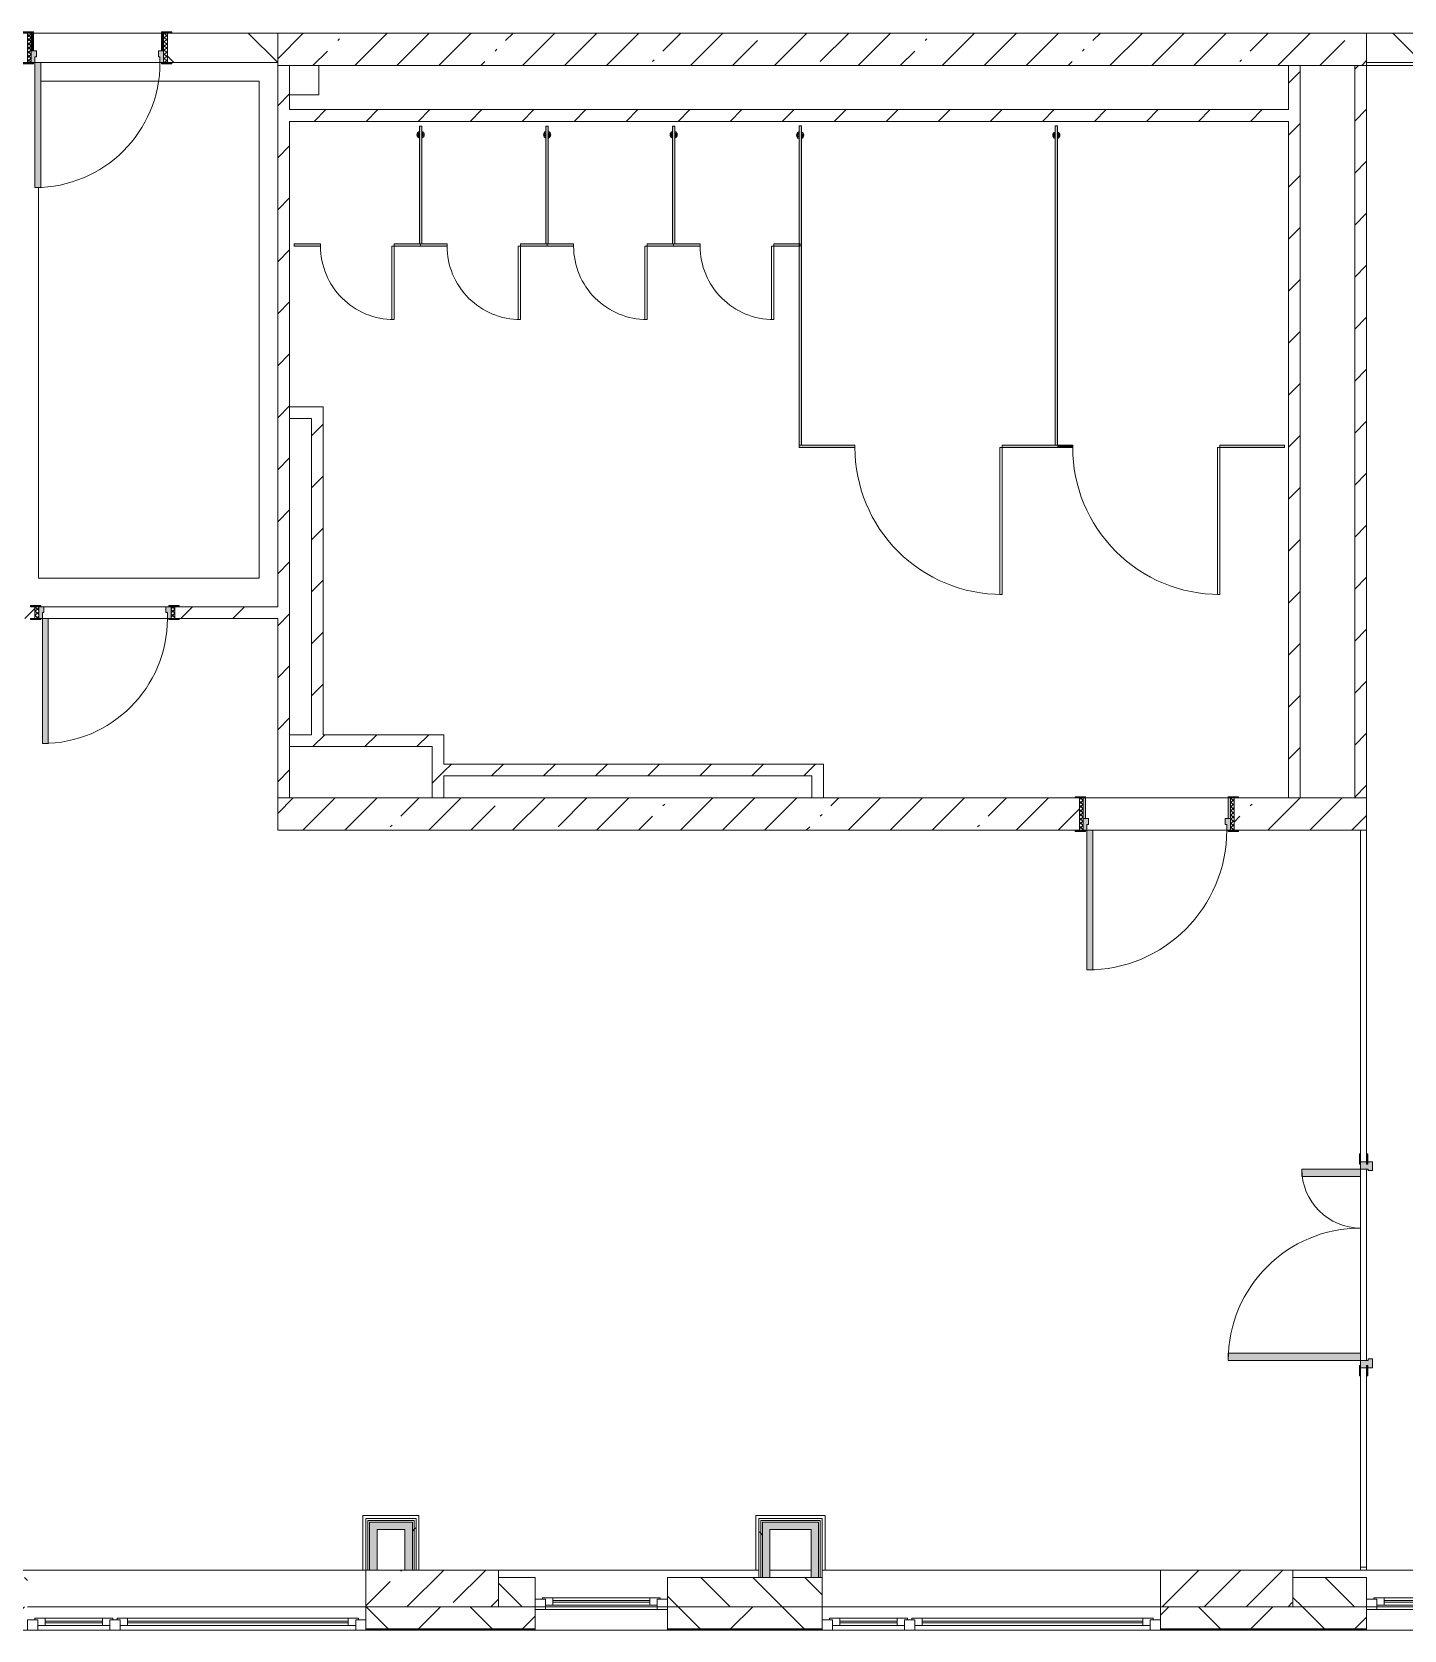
# Model space of a CAD drawing. Header units: millimetres. Extents: x -3917 to 185442, y -8553 to 29000.
# Drawn here: x 168692 to 178016, y -258 to 10608 of the extents above; entities that cross this region are included whole.
import ezdxf

# ---------------------------------------------------------------- set-up
doc = ezdxf.new("R2010")
doc.units = ezdxf.units.MM
for name, color, linetype, lineweight in [('A-DETL-7', 7, 'Continuous', 5), ('A-DOOR', 7, 'Continuous', 5), ('A-GENM', 7, 'Continuous', 5), ('A-GLAZ-2', 7, 'Continuous', 5), ('A-WALL', 7, 'Continuous', 9), ('A-WALL-4', 7, 'Continuous', 5), ('I-WALL-4', 7, 'Continuous', 5), ('S-COLS-4', 7, 'Continuous', 5)]:
    doc.layers.add(name, color=color, linetype=linetype, lineweight=lineweight)
for name, color, linetype, lineweight, true_color in [('A-DOOR-1', 7, 'Continuous', 5, 0xaaaaaa), ('A-DOOR-2', 7, 'Continuous', 5, 0xe2e2e2), ('A-DOOR-FRAM-1', 7, 'Continuous', 5, 0xe2e2e2), ('A-DOOR-FRAM-2', 7, 'Continuous', 5, 0xaaaaaa), ('A-FLOR-2', 7, 'Continuous', 5, 0xaaaaaa), ('A-GENM-1', 7, 'Continuous', 5, 0xe2ddcd), ('I-WALL-2', 7, 'Continuous', 5, 0xe7e7e7)]:
    doc.layers.add(name, color=color, linetype=linetype, lineweight=lineweight, true_color=true_color)
pattern_1 = [(45, (58431.52, 0), (-176.7767, 176.7767), [])]
pattern_2 = [(45, (58431.5, 0), (-285.1231, 285.1231), []), (45, (58716.64, 0), (-285.1231, 285.1231), [504.031, -100.806, 16.764, -84.042])]
pattern_3 = [(45, (58431.5, 0), (-530.33, 530.33), []), (135, (58431.5, 0), (-530.33, -530.33), [])]

# ---------------------------------------------------------------- blocks, each defined once
blk = doc.blocks.new('120_Окно_СКБ_1Ст - 120_Окно_СКБ_1Ст 900х2500_h_ с форточкой-22876038-2_10_1_птичка')
at = {"layer": 'A-GLAZ-2'}
for p, q in [((-450, -127), (-450, -57)), ((-450, -57), (-380, -57)), ((450, -57), (-450, -57)), ((-380, -57), (-380, -127)), ((380, -87), (-380, -87)), ((-380, -87), (-380, -127)), ((-330, -137), (-330, -87)), ((-330, -107), (330, -107)), ((330, -137), (330, -87)), ((380, -127), (380, -57)), ((380, -57), (450, -57)), ((380, -127), (380, -87)), ((450, -57), (450, -127)), ((-380, -127), (-450, -127)), ((-450, -127), (-400, -127)), ((-380, -127), (-400, -127)), ((-400, -127), (-400, -137)), ((-400, -137), (400, -137)), ((400, -137), (-400, -137)), ((330, -117), (-330, -117)), ((450, -127), (380, -127)), ((400, -127), (380, -127)), ((400, -127), (450, -127)), ((400, -137), (400, -127))]:
    blk.add_line(p, q, dxfattribs=at)
blk = doc.blocks.new('120_Окно_СКБ_2Ст_Фрамуга сверху - 120_Окно_СКБ_2Ст_2300х2500_h_ ДОО-22877051-2_10_1_птичка')
at = {"layer": 'A-GLAZ-2'}
for p, q in [((-1150, 13), (-1150, 83)), ((-1150, 83), (-1080, 83)), ((1150, 83), (-1150, 83)), ((-1080, 13), (-1150, 13)), ((-1150, 13), (-1100, 13)), ((-1080, 13), (-1100, 13)), ((-1100, 13), (-1100, 3)), ((-1100, 3), (540, 3)), ((540, 3), (-1100, 3)), ((-1080, 83), (-1080, 13)), ((-1080, 83), (1080, 83)), ((520, 53), (-1080, 53)), ((-1080, 53), (-1080, 13)), ((-1030, 3), (-1030, 53)), ((-1030, 33), (470, 33)), ((470, 23), (-1030, 23)), ((470, 3), (470, 53)), ((520, 13), (520, 83)), ((520, 83), (590, 83)), ((520, 13), (520, 53)), ((590, 13), (520, 13)), ((540, 13), (520, 13)), ((540, 13), (570, 13)), ((540, 13), (570, 13)), ((540, 3), (540, 13)), ((590, 13), (570, 13)), ((570, 13), (570, 3)), ((570, 3), (1100, 3)), ((1100, 3), (570, 3)), ((590, 83), (590, 13)), ((1080, 53), (590, 53)), ((590, 53), (590, 13)), ((640, 3), (640, 53)), ((640, 33), (1030, 33)), ((1030, 23), (640, 23)), ((1030, 3), (1030, 53)), ((1080, 13), (1080, 83)), ((1080, 83), (1150, 83)), ((1080, 13), (1080, 53)), ((1150, 13), (1080, 13)), ((1100, 13), (1080, 13)), ((1100, 13), (1150, 13)), ((1100, 3), (1100, 13)), ((1150, 83), (1150, 13))]:
    blk.add_line(p, q, dxfattribs=at)
blk = doc.blocks.new('120_Окно_СКБ_1Ст - 120_Окно_СКБ_1Ст 900х2500_h_ с форточкой-22876796-2_10_1_птичка')
at = {"layer": 'A-GLAZ-2'}
for p, q in [((-450, -127), (-450, -57)), ((-450, -57), (-380, -57)), ((450, -57), (-450, -57)), ((-380, -57), (-380, -127)), ((380, -87), (-380, -87)), ((-380, -87), (-380, -127)), ((-330, -137), (-330, -87)), ((-330, -107), (330, -107)), ((330, -137), (330, -87)), ((380, -127), (380, -57)), ((380, -57), (450, -57)), ((380, -127), (380, -87)), ((450, -57), (450, -127)), ((-380, -127), (-450, -127)), ((-450, -127), (-400, -127)), ((-380, -127), (-400, -127)), ((-400, -127), (-400, -137)), ((-400, -137), (400, -137)), ((400, -137), (-400, -137)), ((330, -117), (-330, -117)), ((450, -127), (380, -127)), ((400, -127), (380, -127)), ((400, -127), (450, -127)), ((400, -137), (400, -127))]:
    blk.add_line(p, q, dxfattribs=at)
blk = doc.blocks.new('110_Дверь_СКБ_1Ст_Внутренняя1 - Д-7а_л__950x2100h_Туалет-V149-2_10_1_птичка')
at = {"layer": 'A-DOOR-1'}
h = blk.add_hatch(dxfattribs=at)
h.set_pattern_fill('FP_164', color=256, style=0, pattern_type=2)
h.set_pattern_definition([(135, (1776.41, 174.685), (-14.14214, -14.14214), []), (225, (1776.41, 174.685), (14.14214, -14.14214), [])])
h.paths.add_polyline_path([(537.5, 110), (512.5, 110), (512.5, -110), (537.5, -110)])
at = {"layer": 'A-DOOR-2'}
h = blk.add_hatch(color=256, dxfattribs=at)
h.paths.add_polyline_path([(487.5, 110), (487.5, 70), (477.5, 70), (477.5, 30), (512.5, 30), (512.5, 110)])
h.paths.add_polyline_path([(-462.5, 110), (-487.5, 110), (-487.5, 30), (-452.5, 30), (-452.5, 70), (-462.5, 70)])
at = {"layer": 'A-DOOR-FRAM-1'}
for points in [[(447.5, 1060), (447.5, 110), (487.5, 110), (487.5, 1060)], [(-542.5, 118), (-542.5, 110), (-472.5, 110), (-472.5, 118)], [(567.5, 118), (497.5, 118), (497.5, 110), (567.5, 110)], [(-472.5, 30), (-487.5, 30), (-487.5, -110), (-472.5, -110)], [(512.5, 30), (497.5, 30), (497.5, -110), (512.5, -110)], [(-542.5, -110), (-542.5, -118), (-472.5, -118), (-472.5, -110)], [(567.5, -110), (497.5, -110), (497.5, -118), (567.5, -118)]]:
    blk.add_hatch(color=256, dxfattribs=at).paths.add_polyline_path(points)
at = {"layer": 'A-DOOR-FRAM-2'}
h = blk.add_hatch(dxfattribs=at)
h.set_pattern_fill('FP_165', color=256, style=0, pattern_type=2)
h.set_pattern_definition([(45, (-346.384, 174.685), (-14.1421, 14.1421), []), (135, (-346.384, 174.685), (-14.1421, -14.1421), [])])
h.paths.add_polyline_path([(-487.5, 110), (-512.5, 110), (-512.5, -110), (-487.5, -110)])
at = {"layer": 'A-DOOR-1'}
for p, q in [((487.5, 1060), (447.5, 1060)), ((447.5, 1060), (447.5, 110)), ((487.5, 110), (487.5, 1060)), ((447.5, 110), (487.5, 110))]:
    blk.add_line(p, q, dxfattribs=at)
blk.add_arc((487.5, 110), 950, 90, 180, dxfattribs=at)
at = {"layer": 'A-DOOR-FRAM-2'}
for p, q in [((-472.5, 118), (-542.5, 118)), ((-542.5, 118), (-542.5, 110)), ((-542.5, 110), (-472.5, 110)), ((-487.5, 110), (-512.5, 110)), ((-512.5, 110), (-512.5, -110)), ((-462.5, 110), (-487.5, 110)), ((-487.5, 110), (-487.5, 30)), ((-487.5, -110), (-487.5, 110)), ((-472.5, 110), (-487.5, 110)), ((-487.5, 110), (-487.5, 109)), ((-487.5, 109), (-472.5, 109)), ((-472.5, 110), (-472.5, 118)), ((-472.5, 109), (-472.5, 110)), ((-462.5, 70), (-462.5, 110)), ((487.5, 110), (487.5, 70)), ((512.5, 110), (487.5, 110)), ((567.5, 118), (497.5, 118)), ((497.5, 118), (497.5, 110)), ((512.5, 110), (497.5, 110)), ((497.5, 110), (497.5, 109)), ((497.5, 110), (567.5, 110)), ((497.5, 109), (512.5, 109)), ((512.5, 30), (512.5, 110)), ((537.5, 110), (512.5, 110)), ((512.5, 110), (512.5, -110)), ((512.5, 109), (512.5, 110)), ((537.5, -110), (537.5, 110)), ((567.5, 110), (567.5, 118)), ((-487.5, 30), (-452.5, 30)), ((-472.5, 30), (-487.5, 30)), ((-487.5, 30), (-487.5, -110)), ((-472.5, -110), (-472.5, 30)), ((-452.5, 70), (-462.5, 70)), ((-452.5, 30), (-452.5, 70)), ((487.5, 70), (477.5, 70)), ((477.5, 70), (477.5, 30)), ((477.5, 30), (512.5, 30)), ((512.5, 30), (497.5, 30)), ((497.5, 30), (497.5, -110)), ((512.5, -110), (512.5, 30)), ((-472.5, -110), (-542.5, -110)), ((-542.5, -110), (-542.5, -118)), ((-542.5, -118), (-472.5, -118)), ((-512.5, -110), (-487.5, -110)), ((-487.5, -110), (-472.5, -110)), ((-472.5, -118), (-472.5, -110)), ((497.5, -110), (512.5, -110)), ((567.5, -110), (497.5, -110)), ((497.5, -110), (497.5, -118)), ((497.5, -118), (567.5, -118)), ((512.5, -110), (537.5, -110)), ((567.5, -118), (567.5, -110))]:
    blk.add_line(p, q, dxfattribs=at)
blk = doc.blocks.new('110_Дверь_СКБ_1Ст_Внутренняя1 - Д-8 950x2100h_охрана-V152-2_10_1_птичка')
at = {"layer": 'A-DOOR-1'}
h = blk.add_hatch(dxfattribs=at)
h.set_pattern_fill('FP_128', color=256, style=0, pattern_type=2)
h.set_pattern_definition([(135, (1826.41, 164.685), (-14.14214, -14.14214), []), (225, (1826.41, 164.685), (14.14214, -14.14214), [])])
h.paths.add_polyline_path([(487.5, 100), (462.5, 100), (462.5, -100), (487.5, -100)])
at = {"layer": 'A-DOOR-2'}
h = blk.add_hatch(color=256, dxfattribs=at)
h.paths.add_polyline_path([(437.5, 100), (437.5, 60), (427.5, 60), (427.5, 20), (462.5, 20), (461.2, 100)])
h.paths.add_polyline_path([(-437.5, 100), (-437.5, 20), (-402.5, 20), (-402.5, 60), (-412.5, 60), (-412.5, 100)])
at = {"layer": 'A-DOOR-FRAM-1'}
for points in [[(397.5, 950), (397.5, 100), (437.5, 100), (437.5, 950)], [(-422.5, 108), (-492.5, 108), (-492.5, 100), (-422.5, 100)], [(-422.5, 20), (-437.5, 20), (-437.5, -100), (-422.5, -100)], [(461.2, 108), (447.5, 108), (447.5, 100), (517.5, 100), (517.5, 108)], [(461.2, 20), (447.5, 20), (447.5, -100), (462.5, -100), (462.5, 20)], [(-422.5, -100), (-492.5, -100), (-492.5, -108), (-422.5, -108)], [(517.5, -100), (447.5, -100), (447.5, -108), (517.5, -108)]]:
    blk.add_hatch(color=256, dxfattribs=at).paths.add_polyline_path(points)
at = {"layer": 'A-DOOR-FRAM-2'}
h = blk.add_hatch(dxfattribs=at)
h.set_pattern_fill('FP_129', color=256, style=0, pattern_type=2)
h.set_pattern_definition([(45, (-296.384, 164.685), (-14.1421, 14.1421), []), (135, (-296.384, 164.685), (-14.1421, -14.1421), [])])
h.paths.add_polyline_path([(-437.5, 100), (-462.5, 100), (-462.5, -100), (-437.5, -100)])
at = {"layer": 'A-DOOR-1'}
for p, q in [((437.5, 950), (397.5, 950)), ((397.5, 950), (397.5, 100)), ((437.5, 100), (437.5, 950)), ((397.5, 100), (437.5, 100))]:
    blk.add_line(p, q, dxfattribs=at)
blk.add_arc((437.5, 100), 850, 90, 180, dxfattribs=at)
at = {"layer": 'A-DOOR-FRAM-2'}
for p, q in [((-422.5, 108), (-492.5, 108)), ((-492.5, 108), (-492.5, 100)), ((-492.5, 100), (-422.5, 100)), ((-437.5, 100), (-462.5, 100)), ((-462.5, 100), (-462.5, -100)), ((-412.5, 100), (-437.5, 100)), ((-437.5, 100), (-437.5, 20)), ((-437.5, -100), (-437.5, 100)), ((-422.5, 100), (-437.5, 100)), ((-437.5, 100), (-437.5, 99)), ((-437.5, 99), (-422.5, 99)), ((-437.5, 20), (-402.5, 20)), ((-422.5, 20), (-437.5, 20)), ((-437.5, 20), (-437.5, -100)), ((-422.5, 100), (-422.5, 108)), ((-422.5, 99), (-422.5, 100)), ((-422.5, -100), (-422.5, 20)), ((-412.5, 60), (-412.5, 100)), ((-402.5, 60), (-412.5, 60)), ((-402.5, 20), (-402.5, 60)), ((437.5, 60), (427.5, 60)), ((427.5, 60), (427.5, 20)), ((427.5, 20), (462.5, 20)), ((437.5, 100), (437.5, 60)), ((462.5, 100), (437.5, 100)), ((517.5, 108), (447.5, 108)), ((447.5, 108), (447.5, 100)), ((462.5, 100), (447.5, 100)), ((447.5, 100), (447.5, 99)), ((447.5, 100), (517.5, 100)), ((447.5, 99), (462.5, 99)), ((462.5, 20), (447.5, 20)), ((447.5, 20), (447.5, -100)), ((462.5, 20), (462.5, 100)), ((487.5, 100), (462.5, 100)), ((462.5, 100), (462.5, -100)), ((462.5, 99), (462.5, 100)), ((462.5, -100), (462.5, 20)), ((487.5, -100), (487.5, 100)), ((517.5, 100), (517.5, 108)), ((-422.5, -100), (-492.5, -100)), ((-492.5, -100), (-492.5, -108)), ((-492.5, -108), (-422.5, -108)), ((-462.5, -100), (-437.5, -100)), ((-437.5, -100), (-422.5, -100)), ((-422.5, -108), (-422.5, -100)), ((447.5, -100), (462.5, -100)), ((517.5, -100), (447.5, -100)), ((447.5, -100), (447.5, -108)), ((447.5, -108), (517.5, -108)), ((462.5, -100), (487.5, -100)), ((517.5, -108), (517.5, -100))]:
    blk.add_line(p, q, dxfattribs=at)
blk = doc.blocks.new('110_Дверь_СКБ_1Ст_Внутренняя1 - Д-8 950x2100h_охрана-V153-2_10_1_птичка')
at = {"layer": 'A-DOOR-1'}
h = blk.add_hatch(dxfattribs=at)
h.set_pattern_fill('FP_168', color=256, style=0, pattern_type=2)
h.set_pattern_definition([(135, (1826.41, 104.685), (-14.14214, -14.14214), []), (225, (1826.41, 104.685), (14.14214, -14.14214), [])])
h.paths.add_polyline_path([(487, 40), (462, 40), (462, -40), (487, -40)])
at = {"layer": 'A-DOOR-2'}
h = blk.add_hatch(color=256, dxfattribs=at)
h.paths.add_polyline_path([(437, 40), (437, 0), (427, 0), (427, -40), (462, -40), (462, 40)])
h.paths.add_polyline_path([(-413, 40), (-438, 40), (-438, -40), (-403, -40), (-403, 0), (-413, 0)])
at = {"layer": 'A-DOOR-FRAM-1'}
for points in [[(437, 890), (397, 890), (397, 40), (437, 40), (437, 67)], [(-493, 48), (-493, 40), (-423, 40), (-423, 48)], [(517, 48), (447, 48), (447, 40), (517, 40)], [(-423, -40), (-493, -40), (-493, -48), (-423, -48)], [(447, -40), (447, -48), (517, -48), (517, -40)]]:
    blk.add_hatch(color=256, dxfattribs=at).paths.add_polyline_path(points)
at = {"layer": 'A-DOOR-FRAM-2'}
h = blk.add_hatch(dxfattribs=at)
h.set_pattern_fill('FP_169', color=256, style=0, pattern_type=2)
h.set_pattern_definition([(45, (-296.384, 104.685), (-14.1421, 14.1421), []), (135, (-296.384, 104.685), (-14.1421, -14.1421), [])])
h.paths.add_polyline_path([(-438, 40), (-463, 40), (-463, -40), (-438, -40)])
at = {"layer": 'A-DOOR-1'}
for p, q in [((437, 890), (397, 890)), ((397, 890), (397, 40)), ((437, 40), (437, 890)), ((397, 40), (437, 40))]:
    blk.add_line(p, q, dxfattribs=at)
blk.add_arc((437, 40), 850, 90, 180, dxfattribs=at)
at = {"layer": 'A-DOOR-FRAM-2'}
for p, q in [((-423, 48), (-493, 48)), ((-493, 48), (-493, 40)), ((-493, 40), (-423, 40)), ((-438, 40), (-463, 40)), ((-463, 40), (-463, -40)), ((-413, 40), (-438, 40)), ((-438, 40), (-438, -40)), ((-438, -40), (-438, 40)), ((-423, 40), (-438, 40)), ((-438, 40), (-438, 39)), ((-438, 39), (-423, 39)), ((-423, 40), (-423, 48)), ((-423, 39), (-423, 40)), ((-413, 0), (-413, 40)), ((-403, 0), (-413, 0)), ((-403, -40), (-403, 0)), ((437, 0), (427, 0)), ((427, 0), (427, -40)), ((437, 40), (437, 0)), ((462, 40), (437, 40)), ((517, 48), (447, 48)), ((447, 48), (447, 40)), ((462, 40), (447, 40)), ((447, 40), (447, 39)), ((447, 40), (517, 40)), ((447, 39), (462, 39)), ((462, -40), (462, 40)), ((487, 40), (462, 40)), ((462, 40), (462, -40)), ((462, 39), (462, 40)), ((487, -40), (487, 40)), ((517, 40), (517, 48)), ((-423, -40), (-493, -40)), ((-493, -40), (-493, -48)), ((-493, -48), (-423, -48)), ((-463, -40), (-438, -40)), ((-423, -39), (-438, -39)), ((-438, -39), (-438, -40)), ((-438, -40), (-403, -40)), ((-438, -40), (-423, -40)), ((-423, -40), (-423, -39)), ((-423, -48), (-423, -40)), ((427, -40), (462, -40)), ((462, -39), (447, -39)), ((447, -39), (447, -40)), ((447, -40), (462, -40)), ((517, -40), (447, -40)), ((447, -40), (447, -48)), ((447, -48), (517, -48)), ((462, -40), (462, -39)), ((462, -40), (487, -40)), ((517, -48), (517, -40))]:
    blk.add_line(p, q, dxfattribs=at)
blk = doc.blocks.new('131_Сантехническая перегородка_Дверь 5 - СД-1-V233-2_10_1_птичка')
at = {"layer": 'A-GENM-1'}
for points in [[(70, 8), (70, -8), (250, -8), (250, 8)], [(750, 8), (750, -8), (930, -8), (930, 8)]]:
    blk.add_hatch(color=256, dxfattribs=at).paths.add_polyline_path(points)
at = {"layer": 'A-DOOR'}
for p, q in [((266, 508), (250, 508)), ((250, 8), (250, 508)), ((266, 8), (266, 508)), ((266, 8), (250, 8))]:
    blk.add_line(p, q, dxfattribs=at)
blk.add_arc((250, 8), 500, 360, 90, dxfattribs=at)
at = {"layer": 'A-GENM'}
for p, q in [((250, 8), (70, 8)), ((70, 8), (70, -8)), ((250, -8), (250, 8)), ((930, 8), (750, 8)), ((750, 8), (750, -8)), ((930, -8), (930, 8)), ((70, -8), (250, -8)), ((750, -8), (930, -8))]:
    blk.add_line(p, q, dxfattribs=at)
blk = doc.blocks.new('131_Сантехническая перегородка 6 - СП-1-V231-2_10_1_птичка')
at = {"layer": 'A-GENM-1'}
blk.add_hatch(color=256, dxfattribs=at).paths.add_polyline_path([(800, 8), (0, 8), (0, -8), (800, -8)])
at = {"layer": 'A-GENM'}
for p, q in [((800, 8), (0, 8)), ((0, 8), (0, -8)), ((800, -8), (800, 8)), ((0, -8), (800, -8))]:
    blk.add_line(p, q, dxfattribs=at)
at = {"layer": 'A-GENM', "flags": 128}
for points in [[(71, 8), (71, 9), (71, 9), (70, 9), (70, 10), (70, 10), (69, 11), (69, 11), (68, 12), (68, 12), (67, 12), (67, 13), (66, 13), (66, 13), (65, 14), (65, 14), (64, 14), (64, 14), (63, 14), (62, 15), (62, 15), (61, 15), (61, 15), (60, 15), (59, 15), (59, 15), (58, 15), (58, 15), (57, 15), (56, 15), (56, 15), (55, 15), (55, 15), (54, 14), (54, 14), (53, 14), (52, 14), (52, 13), (51, 13), (51, 13), (50, 13), (50, 12), (49, 12), (49, 11), (48, 11), (48, 11), (48, 10), (47, 10), (47, 9), (46, 9), (46, 8), (46, 8)], [(46, -8), (46, -9), (47, -9), (47, -9), (47, -10), (48, -10), (48, -11), (49, -11), (49, -12), (50, -12), (50, -12), (51, -13), (51, -13), (52, -13), (52, -14), (53, -14), (53, -14), (54, -14), (54, -14), (55, -15), (56, -15), (56, -15), (57, -15), (57, -15), (58, -15), (59, -15), (59, -15), (60, -15), (60, -15), (61, -15), (62, -15), (62, -15), (63, -15), (63, -14), (64, -14), (64, -14), (65, -14), (66, -13), (66, -13), (67, -13), (67, -13), (68, -12), (68, -12), (69, -11), (69, -11), (69, -11), (70, -10), (70, -10), (71, -9), (71, -9), (71, -8), (71, -8)]]:
    blk.add_lwpolyline(points, dxfattribs=at)
at = {"layer": 'A-GENM'}
for radius, start, end in [(24.6, 19.9113, 160.0887), (17.6, 45, 135), (17.6, 45, 135), (15.1, 45, 135), (24.6, 199.9113, 340.0887), (17.6, 225, 315), (17.6, 225, 315), (15.1, 225, 315)]:
    blk.add_arc((59, 0), radius, start, end, dxfattribs=at)
blk = doc.blocks.new('131_Сантехническая перегородка 7 - СП-1-V230-2_10_1_птичка')
at = {"layer": 'A-GENM-1'}
blk.add_hatch(color=256, dxfattribs=at).paths.add_polyline_path([(2166, 8), (-4, 8), (-4, -8), (2166, -8)])
at = {"layer": 'A-GENM'}
for p, q in [((2166, 8), (-4, 8)), ((-4, 8), (-4, -8)), ((2166, -8), (2166, 8)), ((-4, -8), (2166, -8))]:
    blk.add_line(p, q, dxfattribs=at)
at = {"layer": 'A-GENM', "flags": 128}
for points in [[(71, 8), (71, 9), (71, 9), (70, 9), (70, 10), (70, 10), (69, 11), (69, 11), (68, 12), (68, 12), (67, 12), (67, 13), (66, 13), (66, 13), (65, 14), (65, 14), (64, 14), (64, 14), (63, 14), (62, 15), (62, 15), (61, 15), (61, 15), (60, 15), (59, 15), (59, 15), (58, 15), (58, 15), (57, 15), (56, 15), (56, 15), (55, 15), (55, 15), (54, 14), (54, 14), (53, 14), (52, 14), (52, 13), (51, 13), (51, 13), (50, 13), (50, 12), (49, 12), (49, 11), (48, 11), (48, 11), (48, 10), (47, 10), (47, 9), (46, 9), (46, 8), (46, 8)], [(46, -8), (46, -9), (47, -9), (47, -9), (47, -10), (48, -10), (48, -11), (49, -11), (49, -12), (50, -12), (50, -12), (51, -13), (51, -13), (52, -13), (52, -14), (53, -14), (53, -14), (54, -14), (54, -14), (55, -15), (56, -15), (56, -15), (57, -15), (57, -15), (58, -15), (59, -15), (59, -15), (60, -15), (60, -15), (61, -15), (62, -15), (62, -15), (63, -15), (63, -14), (64, -14), (64, -14), (65, -14), (66, -13), (66, -13), (67, -13), (67, -13), (68, -12), (68, -12), (69, -11), (69, -11), (69, -11), (70, -10), (70, -10), (71, -9), (71, -9), (71, -8), (71, -8)]]:
    blk.add_lwpolyline(points, dxfattribs=at)
at = {"layer": 'A-GENM'}
for radius, start, end in [(24.6, 19.9113, 160.0887), (17.6, 45, 135), (17.6, 45, 135), (15.1, 45, 135), (24.6, 199.9113, 340.0887), (17.6, 225, 315), (17.6, 225, 315), (15.1, 225, 315)]:
    blk.add_arc((59, 0), radius, start, end, dxfattribs=at)
blk = doc.blocks.new('131_Сантехническая перегородка_Дверь МГН - СД-1-V232-2_10_1_птичка')
at = {"layer": 'A-GENM-1'}
for points in [[(-370, 8), (-370, -8), (10, -8), (10, 8)], [(1010, 8), (1010, -8), (1390, -8), (1390, 8)]]:
    blk.add_hatch(color=256, dxfattribs=at).paths.add_polyline_path(points)
at = {"layer": 'A-DOOR'}
for p, q in [((10, 1008), (26, 1008)), ((10, 8), (10, 1008)), ((26, 8), (26, 1008)), ((10, 8), (26, 8))]:
    blk.add_line(p, q, dxfattribs=at)
blk.add_arc((10, 8), 1000, 360, 90, dxfattribs=at)
at = {"layer": 'A-GENM'}
for p, q in [((10, 8), (-370, 8)), ((-370, 8), (-370, -8)), ((10, -8), (10, 8)), ((1390, 8), (1010, 8)), ((1010, 8), (1010, -8)), ((1390, -8), (1390, 8)), ((-370, -8), (10, -8)), ((1010, -8), (1390, -8))]:
    blk.add_line(p, q, dxfattribs=at)
blk = doc.blocks.new('131_Сантехническая перегородка_Дверь МГН 2 - СД-1-V234-2_10_1_птичка')
at = {"layer": 'A-GENM-1'}
for points in [[(10, 8), (-430, 8), (-430, -8), (10, -8)], [(1010, 8), (1010, -8), (1110, -8), (1110, 8)]]:
    blk.add_hatch(color=256, dxfattribs=at).paths.add_polyline_path(points)
at = {"layer": 'A-DOOR'}
for p, q in [((10, 1008), (26, 1008)), ((10, 8), (10, 1008)), ((26, 8), (26, 1008)), ((10, 8), (26, 8))]:
    blk.add_line(p, q, dxfattribs=at)
blk.add_arc((10, 8), 1000, 360, 90, dxfattribs=at)
at = {"layer": 'A-GENM'}
for p, q in [((10, 8), (-430, 8)), ((-430, 8), (-430, -8)), ((10, -8), (10, 8)), ((1110, 8), (1010, 8)), ((1010, 8), (1010, -8)), ((1110, -8), (1110, 8)), ((-430, -8), (10, -8)), ((1010, -8), (1110, -8))]:
    blk.add_line(p, q, dxfattribs=at)
blk = doc.blocks.new('110_Дверь_СКБ_2Ст - Д-5_п__в составе перегородки _не входит в спец__-32680317-2_10_1_птичка')
at = {"layer": 'A-DOOR-2'}
h = blk.add_hatch(color=256, dxfattribs=at)
h.paths.add_polyline_path([(712, -20), (712, 60), (652, 60), (652, 30), (662, 30), (662, -20)])
h.paths.add_polyline_path([(-628, 60), (-688, 60), (-688, -20), (-638, -20), (-638, 30), (-628, 30)])
for points in [[(-588, -420), (-588, -20), (-638, -20), (-638, -420)], [(662, -20), (612, -20), (612, -920), (662, -920)]]:
    blk.add_hatch(color=256, dxfattribs=at).paths.add_polyline_path(points)
at = {"layer": 'A-DOOR-FRAM-1'}
for points in [[(-673, 28), (-743, 28), (-743, 20), (-673, 20)], [(767, 28), (697, 28), (697, 20), (767, 20)], [(-673, -20), (-743, -20), (-743, -28), (-673, -28)], [(767, -20), (697, -20), (697, -28), (767, -28)]]:
    blk.add_hatch(color=256, dxfattribs=at).paths.add_polyline_path(points)
at = {"layer": 'A-DOOR-1'}
for p, q in [((-638, -20), (-588, -20)), ((-638, -420), (-638, -20)), ((-588, -20), (-588, -420)), ((612, -20), (662, -20)), ((612, -920), (612, -20)), ((662, -20), (662, -920)), ((-588, -420), (-638, -420)), ((662, -920), (612, -920))]:
    blk.add_line(p, q, dxfattribs=at)
for centre, radius, start, end in [((-638, -20), 400, 270, 0), ((662, -20), 900, 180, 270)]:
    blk.add_arc(centre, radius, start, end, dxfattribs=at)
at = {"layer": 'A-DOOR-FRAM-2'}
for p, q in [((-743, 28), (-673, 28)), ((-743, 20), (-743, 28)), ((-673, 20), (-743, 20)), ((-688, 60), (-628, 60)), ((-688, -20), (-688, 60)), ((-688, 20), (-673, 20)), ((-688, 19), (-688, 20)), ((-673, 19), (-688, 19)), ((-673, 28), (-673, 20)), ((-673, 20), (-673, 19)), ((-638, 30), (-638, -20)), ((-628, 30), (-638, 30)), ((-628, 60), (-628, 30)), ((652, 60), (712, 60)), ((652, 30), (652, 60)), ((662, 30), (652, 30)), ((662, -20), (662, 30)), ((697, 20), (697, 28)), ((697, 28), (767, 28)), ((697, 19), (697, 20)), ((697, 20), (712, 20)), ((767, 20), (697, 20)), ((712, 19), (697, 19)), ((712, 60), (712, -20)), ((712, 20), (712, 19)), ((767, 28), (767, 20)), ((-743, -20), (-673, -20)), ((-743, -28), (-743, -20)), ((-673, -28), (-743, -28)), ((-638, -20), (-688, -20)), ((-673, -20), (-673, -28)), ((712, -20), (662, -20)), ((697, -28), (697, -20)), ((697, -20), (767, -20)), ((767, -28), (697, -28)), ((767, -20), (767, -28))]:
    blk.add_line(p, q, dxfattribs=at)

msp = doc.modelspace()

# ---------------------------------------------------------------- hatches: boundary and pattern name
at = {"layer": 'A-WALL-4'}
h = msp.add_hatch(dxfattribs=at)
h.set_pattern_fill('FP_125', color=256, style=0, pattern_type=2)
h.set_pattern_definition([(135, (58431.52, 0), (-176.7767, -176.7767), [])])
h.paths.add_polyline_path([(180461.5, -100), (181261.5, -100), (181261.5, 100), (180461.5, 100)])
h.paths.add_polyline_path([(168590.7, -100), (168661.5, -100), (168661.5, 100), (167361.5, 100), (167361.5, -100), (168126.9, -100)])
h.paths.add_polyline_path([(177402.1, -100), (177761.5, -100), (177761.5, 100), (177261.5, 100), (177261.5, -100)])
h.paths.add_polyline_path([(172111.5, -100), (172111.5, 100), (171861.5, 100), (171861.5, -100)])
h.paths.add_polyline_path([(173011.5, -100), (174061.5, -100), (174061.5, 100), (173011.5, 100)])
h.paths.add_polyline_path([(153211.5, -100), (153211.5, 100), (152961.5, 100), (152961.5, -100)])
h.paths.add_polyline_path([(154214.1, -100), (157461.5, -100), (157460.5, 100), (154111.5, 100), (154111.5, -100)])
h.paths.add_polyline_path([(161061.5, -100), (161311.5, -100), (161311.5, 100), (161061.5, 100)])
h.paths.add_polyline_path([(163025.6, -100), (163261.5, -100), (163261.5, 100), (162211.5, 100), (162211.5, -100)])
h.paths.add_polyline_path([(159261.5, -100), (160161.5, -100), (160161.5, 100), (159261.5, 100)])
h.paths.add_polyline_path([(150967.8, -100), (151161.5, -100), (151161.5, 100), (150361.5, 100), (150361.5, -100), (150527.3, -100)])
h = msp.add_hatch(dxfattribs=at)
h.set_pattern_fill('FP_115', color=256, style=0, pattern_type=2)
h.set_pattern_definition([(45, (58431.5, 0), (-353.5534, 353.5534), []), (135, (58431.5, 0), (-353.5534, -353.5534), [])])
h.paths.add_polyline_path([(180648.5, -250), (181261.5, -250), (181261.5, -100), (180461.5, -100), (180461.5, -250)])
h.paths.add_polyline_path([(178793.4, -250), (179561.5, -250), (179561.5, -100), (178661.5, -100), (178661.5, -250)])
h.paths.add_polyline_path([(183431, -250), (183511.5, -250), (183511.5, -100), (182161.5, -100), (182161.5, -250), (182503.5, -250)])
h.paths.add_polyline_path([(170961.5, -250), (172111.5, -250), (172111.5, -100), (170961.5, -100)])
h.paths.add_polyline_path([(165808.1, -250), (166461.5, -250), (166461.5, -100), (165561.5, -100), (165561.5, -250)])
h.paths.add_polyline_path([(167361.5, -250), (168661.5, -250), (168661.5, -100), (167361.5, -100)])
h.paths.add_polyline_path([(173011.5, -250), (174061.5, -250), (174061.5, -100), (173011.5, -100)])
h.paths.add_polyline_path([(177761.5, -250), (177761.5, -100), (176361.5, -100), (176361.5, -250), (177402.1, -250)])
h.paths.add_polyline_path([(160243, -250), (161311.5, -250), (161311.5, -100), (159261.5, -100), (159261.5, -250), (160161.5, -250)])
h.paths.add_polyline_path([(162211.5, -250), (163261.5, -250), (163261.5, -100), (162211.5, -100)])
h.paths.add_polyline_path([(157461.5, -250), (158361.5, -250), (158361.5, -100), (154111.5, -100), (154111.5, -250), (157460.5, -250)])
h.paths.add_polyline_path([(152061.5, -250), (153211.5, -250), (153211.5, -100), (152061.5, -100)])
h.paths.add_polyline_path([(147641.5, -250), (149461.5, -250), (149461.5, -100), (147641.5, -100)])
h.paths.add_polyline_path([(150504.1, -250), (151161.5, -250), (151161.5, -100), (150361.5, -100), (150361.5, -250)])
at = {"layer": 'I-WALL-2'}
for points in [[(170986.5, 150), (171036.5, 150), (171036.5, 475), (170986.5, 475), (170986.5, 230.5)], [(171226.5, 425), (171276.5, 425), (171276.5, 475), (171036.5, 475), (171036.5, 425)], [(173656.5, 100), (173706.5, 100), (173706.5, 475), (173656.5, 475), (173656.5, 230.5)], [(173986.5, 425), (174036.5, 425), (174036.5, 475), (173706.5, 475), (173706.5, 425)], [(171276.5, 150), (171276.5, 425), (171226.5, 425), (171226.5, 150)], [(174036.5, 100), (174036.5, 425), (173986.5, 425), (173986.5, 100)]]:
    msp.add_hatch(color=256, dxfattribs=at).paths.add_polyline_path(points)
at = {"layer": 'I-WALL-4'}
h = msp.add_hatch(dxfattribs=at)
h.set_pattern_fill('FP_126', color=256, style=0, pattern_type=2)
h.set_pattern_definition([(135, (58431.5, 0), (-353.5534, -353.5534), [])])
h.paths.add_polyline_path([(177761.5, 10400), (179641.5, 10400), (179641.5, 10600), (177761.5, 10600)])
h.paths.add_polyline_path([(165808.1, 10400), (166136.5, 10400), (166136.5, 10600), (165781.5, 10600), (165781.5, 10400)])
h.paths.add_polyline_path([(169982, 10400), (170361.5, 10400), (170361.5, 10600), (169611.5, 10600), (169611.5, 10400), (169641.5, 10400)])
h.paths.add_polyline_path([(167536.5, 10400), (168661.5, 10400), (168661.5, 10600), (167536.5, 10600), (167536.5, 10520)])
h = msp.add_hatch(dxfattribs=at)
h.set_pattern_fill('FP_123', color=256, style=0, pattern_type=2)
h.set_pattern_definition(pattern_2)
h.paths.add_polyline_path([(177681.5, 10380), (177761.5, 10380), (177761.5, 10600), (170361.5, 10600), (170361.5, 10380), (174155.8, 10380)])
h = msp.add_hatch(dxfattribs=at)
h.set_pattern_fill('FP_127', color=256, style=0, pattern_type=2)
h.set_pattern_definition(pattern_1)
h.paths.add_polyline_path([(170441.5, 5400), (170441.5, 10380), (170361.5, 10380), (170361.5, 5400)])
h = msp.add_hatch(dxfattribs=at)
h.set_pattern_fill('FP_127', color=256, style=0, pattern_type=2)
h.set_pattern_definition(pattern_1)
h.paths.add_polyline_path([(177231.5, 5400), (177311.5, 5400), (177311.5, 10380), (177231.5, 10380), (177231.5, 5436.5)])
h = msp.add_hatch(dxfattribs=at)
h.set_pattern_fill('FP_127', color=256, style=0, pattern_type=2)
h.set_pattern_definition(pattern_1)
h.paths.add_polyline_path([(177761.5, 5400), (177761.5, 10380), (177681.5, 10380), (177681.5, 5400)])
h = msp.add_hatch(dxfattribs=at)
h.set_pattern_fill('FP_127', color=256, style=0, pattern_type=2)
h.set_pattern_definition(pattern_1)
h.paths.add_polyline_path([(170441.5, 10000), (177231.5, 10000), (177231.5, 10080), (170441.5, 10080), (170441.5, 10064.1)])
h = msp.add_hatch(dxfattribs=at)
h.set_pattern_fill('FP_127', color=256, style=0, pattern_type=2)
h.set_pattern_definition(pattern_1)
h.paths.add_polyline_path([(170671.5, 5830), (170671.5, 7980), (170591.5, 7980), (170591.5, 5830)])
h = msp.add_hatch(dxfattribs=at)
h.set_pattern_fill('FP_127', color=256, style=0, pattern_type=2)
h.set_pattern_definition(pattern_1)
h.paths.add_polyline_path([(168181.5, 6620), (168711.5, 6620), (168711.5, 6700), (168181.5, 6700)])
h.paths.add_polyline_path([(169661.5, 6620), (170361.5, 6620), (170361.5, 6700), (169661.5, 6700)])
h = msp.add_hatch(dxfattribs=at)
h.set_pattern_fill('FP_127', color=256, style=0, pattern_type=2)
h.set_pattern_definition(pattern_1)
h.paths.add_polyline_path([(170445.7, 5750), (171411.5, 5750), (171411.5, 5830), (170441.5, 5830), (170441.5, 5750)])
h = msp.add_hatch(dxfattribs=at)
h.set_pattern_fill('FP_127', color=256, style=0, pattern_type=2)
h.set_pattern_definition(pattern_1)
h.paths.add_polyline_path([(171411.5, 5400), (171491.5, 5400), (171491.5, 5830), (171411.5, 5830), (171411.5, 5750)])
h = msp.add_hatch(dxfattribs=at)
h.set_pattern_fill('FP_127', color=256, style=0, pattern_type=2)
h.set_pattern_definition(pattern_1)
h.paths.add_polyline_path([(173991.5, 5550), (173991.5, 5630), (171491.5, 5630), (171491.5, 5550)])
h = msp.add_hatch(dxfattribs=at)
h.set_pattern_fill('FP_127', color=256, style=0, pattern_type=2)
h.set_pattern_definition(pattern_1)
h.paths.add_polyline_path([(174071.5, 5400), (174071.5, 5630), (173991.5, 5630), (173991.5, 5400)])
h = msp.add_hatch(dxfattribs=at)
h.set_pattern_fill('FP_123', color=256, style=0, pattern_type=2)
h.set_pattern_definition(pattern_2)
h.paths.add_polyline_path([(177761.5, 5180), (177761.5, 5400), (176861.5, 5400), (176861.5, 5180), (177721.5, 5180)])
h.paths.add_polyline_path([(170361.5, 5180), (175811.5, 5180), (175811.5, 5400), (170361.5, 5400)])
h = msp.add_hatch(dxfattribs=at)
h.set_pattern_fill('FP_227', color=256, style=0, pattern_type=2)
h.set_pattern_definition(pattern_3)
h.paths.add_polyline_path([(171289, 150), (171289, 475), (171276.5, 475), (171276.5, 150)])
h = msp.add_hatch(dxfattribs=at)
h.set_pattern_fill('FP_227', color=256, style=0, pattern_type=2)
h.set_pattern_definition(pattern_3)
h.paths.add_polyline_path([(171289, 150), (171301.5, 150), (171301.5, 487.5), (171289, 487.5), (171289, 230.5)])
h = msp.add_hatch(dxfattribs=at)
h.set_pattern_fill('FP_227', color=256, style=0, pattern_type=2)
h.set_pattern_definition(pattern_3)
h.paths.add_polyline_path([(173631.5, 100), (173644, 100), (173644, 500), (173631.5, 500), (173631.5, 230.5)])
h = msp.add_hatch(dxfattribs=at)
h.set_pattern_fill('FP_227', color=256, style=0, pattern_type=2)
h.set_pattern_definition(pattern_3)
h.paths.add_polyline_path([(173644, 100), (173656.5, 100), (173656.5, 487.5), (173644, 487.5), (173644, 230.5)])
at = {"layer": 'S-COLS-4'}
h = msp.add_hatch(dxfattribs=at)
h.set_pattern_fill('FP_123', color=256, style=0, pattern_type=2)
h.set_pattern_definition(pattern_2)
h.paths.add_polyline_path([(171861.5, -100), (171861.5, 150), (170961.5, 150), (170961.5, -100), (171373.3, -100)])
h = msp.add_hatch(dxfattribs=at)
h.set_pattern_fill('FP_123', color=256, style=0, pattern_type=2)
h.set_pattern_definition(pattern_2)
h.paths.add_polyline_path([(177261.5, -100), (177261.5, 150), (176361.5, 150), (176361.5, -100), (176938.4, -100)])

# ---------------------------------------------------------------- linework, layer by layer
at = {"layer": 'A-DETL-7'}
for p, q in [((170235, 10273.7), (168751.5, 10273.7)), ((170235, 6893.7), (170235, 10273.7)), ((168735, 9550), (168735, 6893.7)), ((168735, 6893.7), (170235, 6893.7))]:
    msp.add_line(p, q, dxfattribs=at)
at = {"layer": 'A-FLOR-2'}
for p, q in [((170641.5, 10380), (170641.5, 10180)), ((179641.5, 10380), (177761.5, 10380)), ((170641.5, 10180), (170441.5, 10180)), ((170940.5, 150), (170940.5, 521)), ((170940.5, 521), (171320.5, 521)), ((171320.5, 521), (171320.5, 150)), ((173611.5, 150), (173611.5, 520)), ((173611.5, 520), (174082.5, 520)), ((174082.5, 520), (174082.5, 150)), ((177721.5, 150), (177721.5, 170)), ((177760.5, 170), (177760.5, 150))]:
    msp.add_line(p, q, dxfattribs=at)
at = {"layer": 'A-WALL'}
for p, q in [((170361.5, 10400), (170361.5, 10600)), ((177761.5, 10600), (177761.5, 10400)), ((170441.5, 10380), (170361.5, 10380)), ((177761.5, 10380), (177681.5, 10380)), ((170361.5, 5400), (170441.5, 5400)), ((177231.5, 5400), (177311.5, 5400)), ((177761.5, 5400), (177681.5, 5400)), ((177761.5, 5180), (177721.5, 5180)), ((170974, 487.5), (170974, 150)), ((171289, 487.5), (170974, 487.5)), ((170986.5, 475), (170986.5, 150)), ((171276.5, 475), (170986.5, 475)), ((171276.5, 150), (171276.5, 475)), ((171289, 150), (171289, 487.5)), ((173644, 487.5), (173644, 100)), ((174049, 487.5), (173644, 487.5)), ((173656.5, 475), (173656.5, 100)), ((174036.5, 475), (173656.5, 475)), ((174036.5, 100), (174036.5, 475)), ((174049, 100), (174049, 487.5)), ((171861.5, -100), (172111.5, -100)), ((172111.5, -100), (171861.5, -100)), ((173011.5, -100), (174061.5, -100)), ((174061.5, -100), (173011.5, -100)), ((177261.5, -100), (177761.5, -100)), ((177761.5, -100), (177261.5, -100)), ((170961.5, -250), (172111.5, -250)), ((170961.5, -253), (172111.5, -253)), ((173011.5, -250), (174061.5, -250)), ((173011.5, -253), (174061.5, -253)), ((176361.5, -250), (177761.5, -250)), ((176361.5, -253), (177761.5, -253))]:
    msp.add_line(p, q, dxfattribs=at)
at = {"layer": 'A-WALL-4'}
for p, q in [((172111.5, 100), (171861.5, 100)), ((171861.5, 100), (171861.5, -100)), ((172111.5, -258), (172111.5, 100)), ((173986.5, 100), (173011.5, 100)), ((173011.5, 100), (173011.5, -258)), ((174061.5, -258), (174061.5, 100)), ((177761.5, 100), (177261.5, 100)), ((177261.5, 100), (177261.5, -100)), ((177761.5, -258), (177761.5, 100)), ((170961.5, -100), (170961.5, -258)), ((170961.5, -100), (171861.5, -100)), ((172111.5, -100), (173011.5, -100)), ((176361.5, -100), (176361.5, -258)), ((176361.5, -100), (177261.5, -100)), ((177761.5, -258), (165561.5, -258)), ((177761.5, -258), (183669.5, -258))]:
    msp.add_line(p, q, dxfattribs=at)
at = {"layer": 'I-WALL-4'}
for p, q in [((168701.5, 10600), (169571.5, 10600)), ((179641.5, 10600), (169641.5, 10600)), ((169561.5, 10400), (168751.5, 10400)), ((169641.5, 10400), (170361.5, 10400)), ((170361.5, 10400), (170361.5, 6700)), ((170441.5, 10080), (170441.5, 10380)), ((170441.5, 10380), (177681.5, 10380)), ((177231.5, 10380), (177231.5, 10080)), ((177311.5, 5400), (177311.5, 10380)), ((177681.5, 10380), (177681.5, 5400)), ((177761.5, 10400), (179641.5, 10400)), ((177761.5, 5400), (177761.5, 10400)), ((177231.5, 10080), (170441.5, 10080)), ((170441.5, 5400), (170441.5, 10000)), ((170441.5, 10000), (177231.5, 10000)), ((177231.5, 10000), (177231.5, 5400)), ((170671.5, 8060), (170441.5, 8060)), ((170671.5, 5830), (170671.5, 8060)), ((170441.5, 7980), (170591.5, 7980)), ((170591.5, 7980), (170591.5, 5830)), ((168771.5, 6700), (169601.5, 6700)), ((170361.5, 6700), (169691.5, 6700)), ((169611.5, 6620), (168801.5, 6620)), ((169691.5, 6620), (170361.5, 6620)), ((170361.5, 6620), (170361.5, 5180)), ((170591.5, 5830), (170441.5, 5830)), ((171491.5, 5830), (170671.5, 5830)), ((171491.5, 5630), (171491.5, 5830)), ((170441.5, 5750), (171411.5, 5750)), ((171411.5, 5750), (171411.5, 5400)), ((174071.5, 5630), (171491.5, 5630)), ((171491.5, 5550), (173991.5, 5550)), ((171491.5, 5400), (171491.5, 5550)), ((173991.5, 5550), (173991.5, 5400)), ((174071.5, 5400), (174071.5, 5630)), ((175781.5, 5400), (170441.5, 5400)), ((175851.5, 5400), (176821.5, 5400)), ((177231.5, 5400), (176891.5, 5400)), ((177681.5, 5400), (177311.5, 5400)), ((177761.5, 2980), (177761.5, 5400)), ((170361.5, 5180), (175781.5, 5180)), ((176811.5, 5180), (175901.5, 5180)), ((176891.5, 5180), (177721.5, 5180)), ((177721.5, 5180), (177721.5, 2980)), ((177761.5, 2875), (177761.5, 1575)), ((177721.5, 1625), (177721.5, 2825)), ((177721.5, 1470), (177721.5, 170)), ((177761.5, 170), (177761.5, 1470)), ((170961.5, 500), (170961.5, 150)), ((171301.5, 500), (170961.5, 500)), ((171301.5, 150), (171301.5, 500)), ((173631.5, 500), (173631.5, 100)), ((174061.5, 500), (173631.5, 500)), ((174061.5, 100), (174061.5, 500)), ((171036.5, 150), (171036.5, 425)), ((171036.5, 425), (171226.5, 425)), ((171226.5, 425), (171226.5, 150)), ((173706.5, 100), (173706.5, 425)), ((173706.5, 425), (173986.5, 425)), ((173986.5, 425), (173986.5, 100)), ((168181.5, 150), (170961.5, 150)), ((170961.5, 150), (171036.5, 150)), ((171226.5, 150), (171301.5, 150)), ((171861.5, 150), (173631.5, 150)), ((173706.5, 150), (173986.5, 150)), ((174061.5, 150), (176361.5, 150)), ((177261.5, 150), (178661.5, 150)), ((177721.5, 170), (177761.5, 170)), ((173986.5, 100), (174061.5, 100)), ((170961.5, -100), (168661.5, -100)), ((176361.5, -100), (174061.5, -100)), ((178661.5, -100), (177761.5, -100))]:
    msp.add_line(p, q, dxfattribs=at)
at = {"layer": 'S-COLS-4'}
for p, q in [((171861.5, 150), (170961.5, 150)), ((170961.5, 150), (170961.5, -100)), ((171861.5, 100), (171861.5, 150)), ((177261.5, 150), (176361.5, 150)), ((176361.5, 150), (176361.5, -100)), ((177261.5, 100), (177261.5, 150)), ((171861.5, -100), (171861.5, 100)), ((177261.5, -100), (177261.5, 100)), ((170961.5, -100), (171861.5, -100)), ((176361.5, -100), (177261.5, -100))]:
    msp.add_line(p, q, dxfattribs=at)

# ---------------------------------------------------------------- block references
at = {"layer": 'A-DOOR-1'}
for name, p, rotation in [('110_Дверь_СКБ_1Ст_Внутренняя1 - Д-8 950x2100h_охрана-V152-2_10_1_птичка', (169149, 10500), 180), ('110_Дверь_СКБ_1Ст_Внутренняя1 - Д-8 950x2100h_охрана-V153-2_10_1_птичка', (169199, 6660), 180), ('110_Дверь_СКБ_1Ст_Внутренняя1 - Д-7а_л__950x2100h_Туалет-V149-2_10_1_птичка', (176349, 5290), 180), ('110_Дверь_СКБ_2Ст - Д-5_п__в составе перегородки _не входит в спец__-32680317-2_10_1_птичка', (177741.5, 2237.5), 270)]:
    msp.add_blockref(name, p, dxfattribs=dict(at, rotation=rotation))
at = {"layer": 'A-GENM'}
for name, p, rotation in [('131_Сантехническая перегородка 6 - СП-1-V231-2_10_1_птичка', (171332.5, 9968), 270.0000000000007), ('131_Сантехническая перегородка 6 - СП-1-V231-2_10_1_птичка', (172192.5, 9968), 270.0000000000007), ('131_Сантехническая перегородка 6 - СП-1-V231-2_10_1_птичка', (173052.5, 9968), 270.0000000000007), ('131_Сантехническая перегородка 7 - СП-1-V230-2_10_1_птичка', (173912.5, 9964.9), 269.9999999999999), ('131_Сантехническая перегородка 7 - СП-1-V230-2_10_1_птичка', (175653, 9964.9), 269.9999999999999), ('131_Сантехническая перегородка_Дверь 5 - СД-1-V233-2_10_1_птичка', (171402.5, 9160), 180), ('131_Сантехническая перегородка_Дверь 5 - СД-1-V233-2_10_1_птичка', (172262.5, 9160), 180), ('131_Сантехническая перегородка_Дверь 5 - СД-1-V233-2_10_1_птичка', (173122.5, 9160), 180), ('131_Сантехническая перегородка_Дверь 5 - СД-1-V233-2_10_1_птичка', (173982.5, 9160), 180), ('131_Сантехническая перегородка_Дверь МГН - СД-1-V232-2_10_1_птичка', (175294.5, 7791), 180), ('131_Сантехническая перегородка_Дверь МГН 2 - СД-1-V234-2_10_1_птичка', (176774.5, 7791), 180)]:
    msp.add_blockref(name, p, dxfattribs=dict(at, rotation=rotation))
at = {"layer": 'A-GLAZ-2', "rotation": 180}
for name, p in [('120_Окно_СКБ_1Ст - 120_Окно_СКБ_1Ст 900х2500_h_ с форточкой-22876796-2_10_1_птичка', (172561.5, -175)), ('120_Окно_СКБ_1Ст - 120_Окно_СКБ_1Ст 900х2500_h_ с форточкой-22876038-2_10_1_птичка', (178211.5, -175)), ('120_Окно_СКБ_2Ст_Фрамуга сверху - 120_Окно_СКБ_2Ст_2300х2500_h_ ДОО-22877051-2_10_1_птичка', (169811.5, -175)), ('120_Окно_СКБ_2Ст_Фрамуга сверху - 120_Окно_СКБ_2Ст_2300х2500_h_ ДОО-22877051-2_10_1_птичка', (175211.5, -175))]:
    msp.add_blockref(name, p, dxfattribs=at)

doc.saveas('drawing.dxf')
